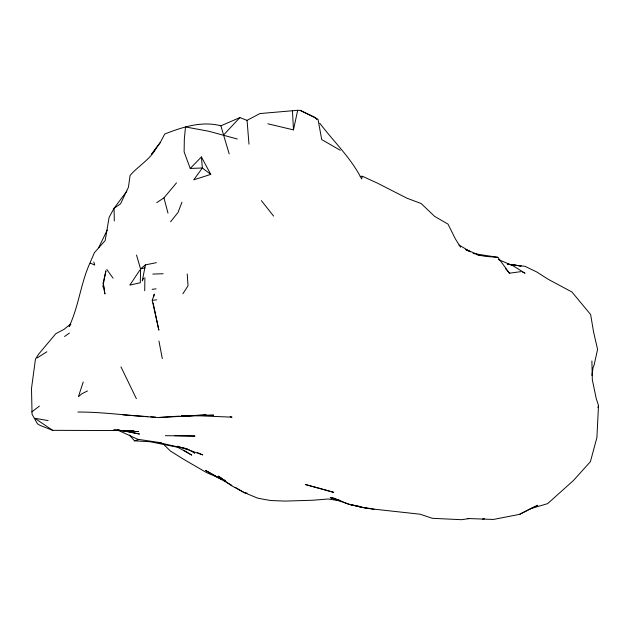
<?xml version="1.0" encoding="UTF-8"?>
<svg xmlns="http://www.w3.org/2000/svg" width="630" height="630" viewBox="0 0 630 630"><rect width="100%" height="100%" fill="white"/><g stroke="black" fill="none" stroke-linecap="round" stroke-linejoin="round"><path stroke-width="0.94" d="M144.719 290.745L144.884 277.68M140.577 269.955L140.301 282.768L130.04 285.028M591.932 375.472L592.995 367.873L594.106 365.093L597.587 349.406L593.562 331.931L590.617 314.52L571.977 292.029L547.84 279.09L536.878 272.042L525.018 266.317L509.379 264.521M598.161 407.421L598.5 405.539L596.201 398.412L592.342 379.858L591.885 360.959M102.808 286.902L105.919 270.813L103.218 282.87L104.824 293.816L103.218 282.87M156.366 262.671L145.42 264.876L142.317 280.822L143.49 278.239M598.13 407.413L598.5 405.539L596.909 437.535L590.397 461.695L573.3 480.643L547.612 503.646L530.381 508.741L519.514 514.379L493.408 519.443L467.318 518.506M267.844 123.795L293.47 129.874L297.683 110.305L300.289 110.407L315.173 117.44L316.89 119.621M153.704 296.746L154.287 294.139L152.232 300.329L158.855 330.144L153.121 302.967M460.514 247.228L455.317 238.802L448.009 224.115L434.653 216.397L421.147 203.537L406.909 198.182L377.323 183.086L362.447 176.29L361.604 178.936C351.296 158.461 334.727 142.663 320.898 124.709L319.749 123.26M83.231 381.977L78.396 396.719L81.845 393.789L87.468 390.954M181.96 202.183L178.03 212.46L170.557 221.776M70.836 324.182L69.158 326.498C78.348 307.149 80.467 285.508 88.775 265.742L94.429 252.63L105.171 240.573L109.108 217.334L114.069 208.294L126.835 191.15M98.65 247.708L107.242 230.044M160.288 142.498L151.783 153.988L160.288 142.498L164.729 134.017C182.708 127.055 201.482 120.779 220.894 125.787L239.865 117.589L247.055 120.361L259.914 113.557L297.683 110.305M182.857 293.8L188.023 285.784L187.228 274.011M130.008 284.878L139.868 270.081M156.35 147.837C150.247 159.571 138.309 165.84 130.064 175.487L128.457 187.173L120.598 203.773L114.069 208.294L114.29 220.949M156.744 202.639L163.957 197.867L176.502 182.857M229.17 153.862L223.571 135.017L239.865 117.589M237.313 139.01L208.711 131.237L185.488 126.945L184.33 139.072L184.118 151.862L190.228 168.438L201.411 156.964L210.782 174.376L193.741 179.841L202.356 167.997L201.411 156.964M136.521 255.071L140.561 268.916L145.42 264.876M70.662 324.001L64.071 329.325L55.771 333.727L38.824 353.934L35.461 359.092L31.5 388.458L32.051 414.17L37.422 423.769L40.092 425.392L52.652 430.329L118.519 430.558L138.513 431.629L124.031 430.629M31.799 411.918L39.438 406.066M64.567 336.499L69.41 333.042M37.131 357.927L46.856 351.776M519.514 514.379L537.736 505.291L530.381 508.741M129.489 435.039L134.481 440.842L138.994 439.512M140.561 268.916L145.01 267.876M482.588 519.088L484.509 518.734M469.224 518.592L461.38 519.695L432.298 518.301L420.115 514.214L366.731 508.347L348.847 504.268L332.396 497.542M505.654 268.766L509.449 273.215L520.978 271.625M152.121 289.327L156.067 288.847M152.232 300.329L156.657 299.841M159.54 417.359L179.408 416.131M360.195 176.439L362.447 176.29M181.338 416.028L213.499 415.17L181.338 416.028L206.215 414.942L158.248 417.603L122.874 414.823M190.228 168.438L202.356 167.997L210.782 174.376M152.822 274.066L163.154 273.759M165.383 435.684L194.993 436.055L174.565 435.637M77.907 412.059C101.32 411.87 124.472 415.367 147.806 416.572M196.024 415.674L232.053 417.162L230.17 416.651M114.424 429.991L120.212 430.314M125.039 430.589L133.718 431.077M134.481 440.842L150.05 441.732L177.723 447.261L191.748 455.12L183.59 450.111M113.439 429.975L120.18 430.392L117.385 429.928L137.71 439.267L161.422 442.811M150.743 416.769L155.626 417.099M509.449 273.215L497.873 257.339L485.73 256.418L477.508 254.961M507.709 264.167L521.144 266.033L507.347 264.096M122.141 430.589L125.953 431.117L124.086 430.573M130.953 430.573L133.749 430.991M340.357 500.866L328.104 498.999L313.126 500.22L285.209 501.086L271.018 500.551L264.332 499.425L257.575 498.117L244.196 492.55L230.911 485.383L218.327 476.099L222.374 478.69M473.067 253.496L497.873 257.339M247.102 493.125L244.227 492.676L235.163 487.258M48.116 420.588L34.863 418.281L52.652 430.329M123.102 430.589L125.953 431.117M122.259 430.629L139.506 434.046L126.851 431.314M339.491 500.252L330.238 497.637L348.847 504.268L360.187 506.544M364.912 507.489L374.362 509.379M158.154 442.457L187.598 449.143L183.078 447.725M358.502 506.418L366.731 508.347M348.847 504.268L361.352 507.221M104.525 293.352L104.942 293.493M222.177 479.351L206.545 472.594L183.834 459.42L170.305 450.946L163.076 443.756M177.739 446.197L202.726 454.915L197.355 452.56M222.193 479.501L219.508 478.422L231.864 485.313M522.388 272.089L525.05 273.2L513.072 265.789L498.298 259.505M465.806 249.504L480.28 255.599M90.263 263.127L94.721 265.025L93.799 262.033M466.09 249.866L470.374 251.764L459.065 245.023M300.289 110.407L318.008 119.275L321.709 139.577L340.239 150.271M188.37 449.379L194.702 453.159L192.567 451.293M223.996 479.721L225.619 480.761M261.379 200.655L273.609 216.09M106.801 269.514L113.061 278.176M120.968 366.873L136.371 398.695M220.894 125.787L223.571 135.017M163.957 197.867L167.997 213.145M158.957 341.09L162.312 358.643M247.055 120.361L248.984 144.16M292.477 110.998L293.47 129.874M319.205 488.274L305.282 484.509L333.68 492.337L319.205 488.274M218.87 477.989L205.734 470.515L218.87 477.989"/></g></svg>
